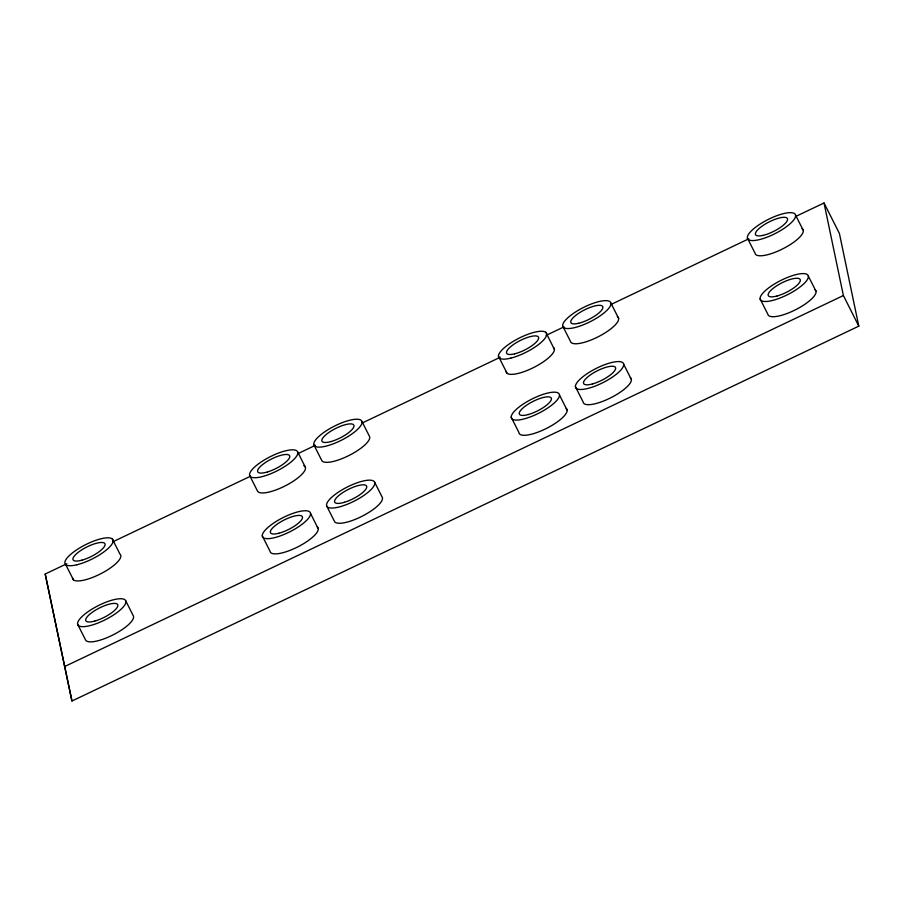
<?xml version="1.0" encoding="UTF-8"?>
<svg xmlns="http://www.w3.org/2000/svg" width="904" height="904" viewBox="0 0 904 904"><rect width="100%" height="100%" fill="white"/><g stroke="black" fill="none" stroke-linecap="round" stroke-linejoin="round"><path stroke-width="1.36" d="M795.983 216.338L824.03 202.982L839.398 233.424L858.8 326.141L71.947 701.018L45.2 574.04L66.873 563.712M112.763 541.846L250.419 476.261M297.586 453.797L315.428 445.288M362.594 422.823L500.262 357.238M546.152 335.373L563.994 326.875M611.16 304.399L748.828 238.814M64.557 666.587L843.387 295.54L824.03 202.982M795.576 215.141A26.758 7.865 -26.8 0 1 760.885 239.232A26.758 7.865 -26.8 0 1 758.004 225.469A26.758 7.865 -26.8 0 1 795.576 215.141L803.272 230.35M808.323 276.07A26.758 7.865 -26.8 0 1 773.632 300.162A26.758 7.865 -26.8 0 1 770.75 286.398A26.758 7.865 -26.8 0 1 808.323 276.07L816.018 291.28M747.405 238.091L755.089 253.301A26.758 7.865 -26.8 0 0 783.971 248.216A26.758 7.865 -26.8 0 0 802.017 228.689M760.151 299.021L767.835 314.23A26.758 7.865 -26.8 0 0 796.718 309.145A26.758 7.865 -26.8 0 0 814.764 289.619M610.912 303.122A26.758 7.865 -26.8 0 1 576.221 327.214A26.758 7.865 -26.8 0 1 573.339 313.451A26.758 7.865 -26.8 0 1 610.912 303.122L618.596 318.332M623.692 364.267A26.758 7.865 -26.8 0 1 588.391 388.302A26.758 7.865 -26.8 0 1 586.628 374.007A26.758 7.865 -26.8 0 1 623.692 364.267L631.376 379.488M562.729 326.073L570.424 341.283A26.758 7.865 -26.8 0 0 599.295 336.198A26.758 7.865 -26.8 0 0 617.342 316.671M575.441 386.776L583.136 401.997A26.758 7.865 -26.8 0 0 611.409 397.455A26.758 7.865 -26.8 0 0 630.291 377.725M545.813 332.322L554.412 349.373M559.474 395.025A26.758 7.865 -26.8 0 1 523.755 419.004A26.758 7.865 -26.8 0 1 522.783 404.348A26.758 7.865 -26.8 0 1 559.474 395.025L567.158 410.246M498.443 356.232L507.054 373.284M511.201 417.23L518.885 432.44A26.758 7.865 -26.8 0 0 546.728 428.281A26.758 7.865 -26.8 0 0 566.198 408.427M361.939 421.467A26.758 7.865 -26.8 0 1 327.971 445.615A26.758 7.865 -26.8 0 1 323.835 432.451A26.758 7.865 -26.8 0 1 361.939 421.467L369.634 436.688A26.758 7.865 -26.8 0 1 347.995 455.989A26.758 7.865 -26.8 0 1 321.575 460.102L313.891 444.892M374.618 482.194A26.758 7.865 -26.8 0 1 341.316 506.364A26.758 7.865 -26.8 0 1 336.062 493.765A26.758 7.865 -26.8 0 1 374.618 482.194L382.302 497.415A26.758 7.865 -26.8 0 1 361.385 516.602A26.758 7.865 -26.8 0 1 334.401 521.235L326.706 506.014M297.676 451.966A26.758 7.865 -26.8 0 1 264.024 476.125A26.758 7.865 -26.8 0 1 259.346 463.232A26.758 7.865 -26.8 0 1 297.676 451.966L305.36 467.187M310.558 513.506A26.758 7.865 -26.8 0 1 275.11 537.518A26.758 7.865 -26.8 0 1 273.618 523.1A26.758 7.865 -26.8 0 1 310.558 513.506L318.242 528.727M249.696 475.583L257.38 490.804A26.758 7.865 -26.8 0 0 287.178 484.838A26.758 7.865 -26.8 0 0 303.846 465.662M262.296 535.914L269.991 551.135A26.758 7.865 -26.8 0 0 298.117 546.717A26.758 7.865 -26.8 0 0 317.202 526.953M112.299 538.942L119.995 554.163A26.758 7.865 -26.8 0 1 99.971 574.142A26.758 7.865 -26.8 0 1 72.557 577.927M125.656 600.651A26.758 7.865 -26.8 0 1 92.818 624.833A26.758 7.865 -26.8 0 1 86.807 612.596A26.758 7.865 -26.8 0 1 125.656 600.651L133.34 615.873A26.758 7.865 -26.8 0 1 112.91 634.97A26.758 7.865 -26.8 0 1 85.552 639.953L77.868 624.732M65.721 564.582L73.416 579.792M843.387 295.54L858.8 326.141M45.2 574.04L71.947 701.018M553.497 347.543A26.758 7.865 -26.8 0 1 533.801 367.442A26.758 7.865 -26.8 0 1 506.138 371.454M528.264 414.541A17.843 5.243 -26.8 0 0 551.395 398.472A17.843 5.243 -26.8 0 0 526.343 405.365A17.843 5.243 -26.8 0 0 528.264 414.541M592.493 383.94A17.843 5.243 -26.8 0 0 615.624 367.871A17.843 5.243 -26.8 0 0 590.583 374.764A17.843 5.243 -26.8 0 0 592.493 383.94M777.169 295.958A17.843 5.243 -26.8 0 0 800.3 279.89A17.843 5.243 -26.8 0 0 775.248 286.783A17.843 5.243 -26.8 0 0 777.169 295.958M578.628 323.293A17.843 5.243 -26.8 0 0 602.911 307.383A17.843 5.243 -26.8 0 0 578.922 313.1A17.843 5.243 -26.8 0 0 578.628 323.293M514.568 353.859A17.843 5.243 -26.8 0 0 538.682 337.915A17.843 5.243 -26.8 0 0 514.512 343.814A17.843 5.243 -26.8 0 0 514.568 353.859M330.853 441.593A17.843 5.243 -26.8 0 0 353.972 425.524A17.843 5.243 -26.8 0 0 328.932 432.417A17.843 5.243 -26.8 0 0 330.853 441.593M344.435 502.285A17.843 5.243 -26.8 0 0 366.628 486.171A17.843 5.243 -26.8 0 0 340.921 493.878A17.843 5.243 -26.8 0 0 344.435 502.285M278.884 533.247A17.843 5.243 -26.8 0 0 302.512 517.235A17.843 5.243 -26.8 0 0 277.89 523.642A17.843 5.243 -26.8 0 0 278.884 533.247M94.694 621.104A17.843 5.243 -26.8 0 0 117.814 605.036A17.843 5.243 -26.8 0 0 92.773 611.929A17.843 5.243 -26.8 0 0 94.694 621.104M81.948 560.175A17.843 5.243 -26.8 0 0 105.067 544.106A17.843 5.243 -26.8 0 0 80.027 550.999A17.843 5.243 -26.8 0 0 81.948 560.175M267.561 471.922A17.843 5.243 -26.8 0 0 289.642 455.808A17.843 5.243 -26.8 0 0 263.855 463.616A17.843 5.243 -26.8 0 0 267.561 471.922M77.043 564.74A26.758 7.865 -26.8 0 0 113.158 540.818A26.758 7.865 -26.8 0 0 76.829 549.734A26.758 7.865 -26.8 0 0 77.043 564.74M510.839 358.12A26.758 7.865 -26.8 0 0 546.728 334.164A26.758 7.865 -26.8 0 0 510.195 343.317A26.758 7.865 -26.8 0 0 510.839 358.12M762.874 235.413A17.843 5.243 -26.8 0 0 787.576 219.593A17.843 5.243 -26.8 0 0 764.027 224.825A17.843 5.243 -26.8 0 0 762.874 235.413"/></g></svg>
